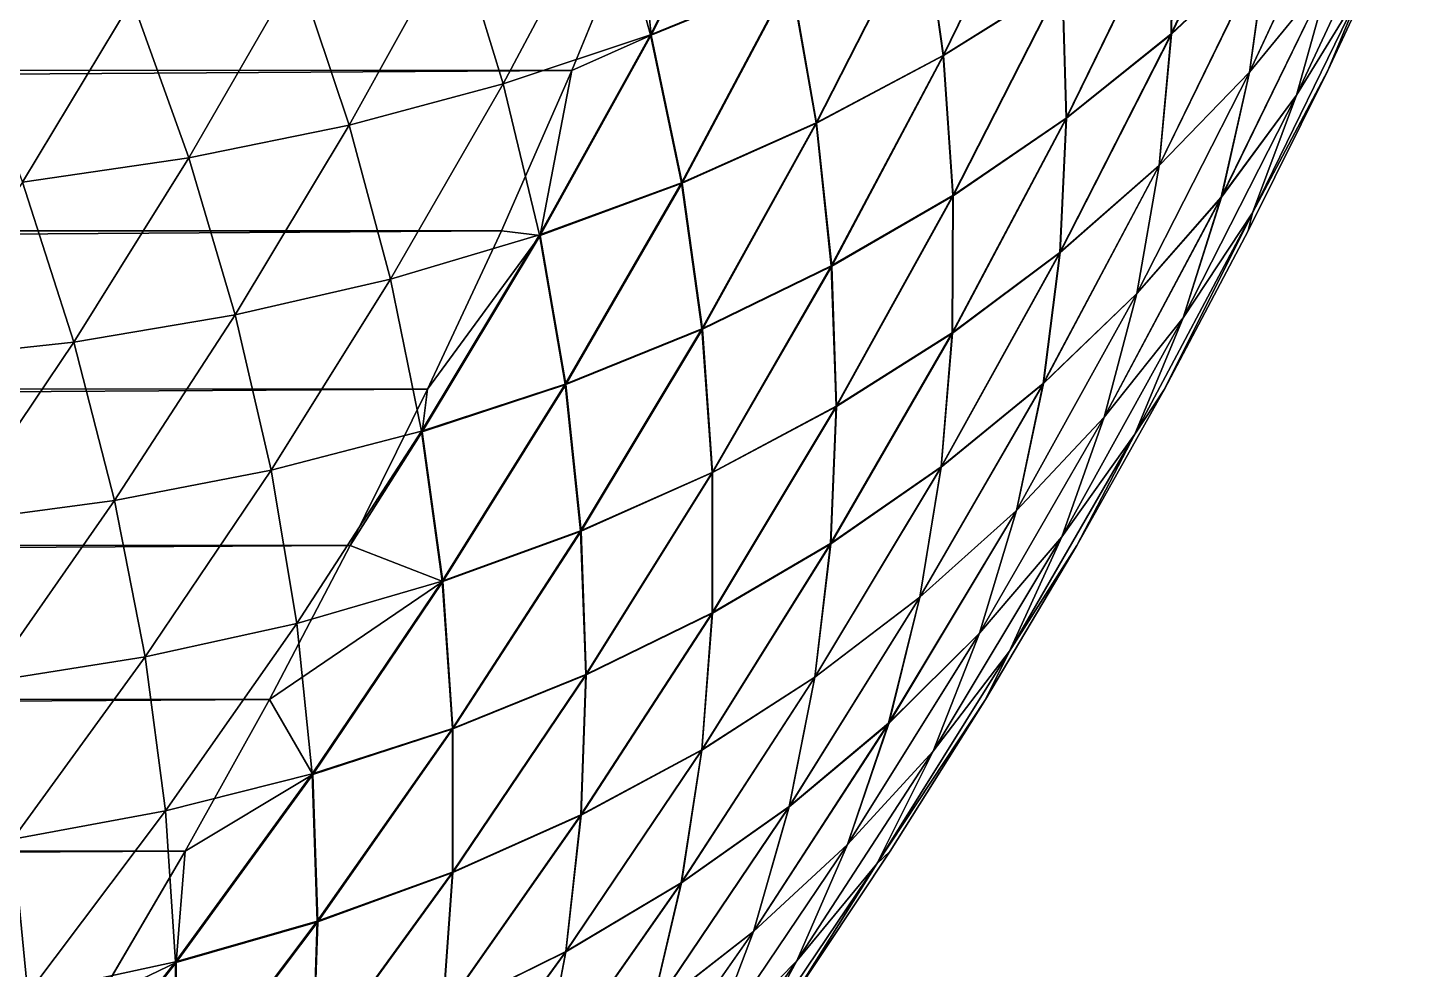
# Model space of a CAD drawing. Header units: millimetres. Extents: x -3250 to 5350, y -3250 to 3250.
# Drawn here: x 5125.9 to 5279.2, y -447.2 to -342.3 of the extents above; entities that cross this region are included whole.
import ezdxf

# ---------------------------------------------------------------- set-up
doc = ezdxf.new("R2010")
doc.units = ezdxf.units.MM
doc.header["$MEASUREMENT"] = 0
doc.layers.add('MESH_3D', color=2, linetype='CONTINUOUS')

msp = doc.modelspace()

# ---------------------------------------------------------------- linework, layer by layer
at = {"layer": 'MESH_3D'}
for points in [[(5264.87, -318.28, 25666.33), (5253.32, -343.03, 25666.33), (5264.03, -332.96, 25638.92)], [(5253.51, -328.05, 25693.54), (5253.32, -343.03, 25666.33), (5264.87, -318.28, 25666.33)], [(5264.89, -318.29, 5833.79), (5253.35, -343.04, 5833.79), (5253.54, -328.07, 5806.6)], [(5264.05, -332.97, 5861.18), (5253.35, -343.04, 5833.79), (5264.89, -318.29, 5833.79)], [(5190.67, -326.44, 25850.7), (5195.29, -343.11, 25825.39), (5206.87, -320.38, 25825.39)], [(5206.96, -320.42, 5674.84), (5195.38, -343.15, 5674.84), (5193.97, -329.03, 5657.89)], [(5206.87, -320.38, 25825.39), (5195.29, -343.11, 25825.39), (5210.9, -336.75, 25799.69)], [(5210.98, -336.78, 5700.52), (5195.38, -343.15, 5674.84), (5206.96, -320.42, 5674.84)], [(5225.67, -329.55, 25773.62), (5227.92, -345.42, 25747.21), (5239.56, -321.55, 25747.21)], [(5239.61, -321.57, 5752.96), (5227.97, -345.44, 5752.96), (5225.74, -329.58, 5726.58)], [(5239.56, -321.55, 25747.21), (5227.92, -345.42, 25747.21), (5241.18, -337.11, 25720.51)], [(5241.22, -337.13, 5779.65), (5227.97, -345.44, 5752.96), (5239.61, -321.57, 5752.96)], [(5273.72, -322.22, 25611.34), (5262.04, -347.28, 25611.34), (5271.07, -336.24, 25583.62)], [(5264.03, -332.96, 25638.92), (5262.04, -347.28, 25611.34), (5273.72, -322.22, 25611.34)], [(5273.73, -322.23, 5888.74), (5262.05, -347.29, 5888.74), (5264.05, -332.97, 5861.18)], [(5271.08, -336.25, 5916.44), (5262.05, -347.29, 5888.74), (5273.73, -322.23, 5888.74)], [(5279.06, -324.6, 25555.81), (5267.28, -349.84, 25555.81), (5274.6, -337.89, 25527.92)], [(5271.07, -336.24, 25583.62), (5267.28, -349.84, 25555.81), (5279.06, -324.6, 25555.81)], [(5279.06, -324.6, 5944.24), (5267.29, -349.84, 5944.24), (5271.08, -336.25, 5916.44)], [(5274.61, -337.89, 5972.1), (5267.29, -349.84, 5944.24), (5279.06, -324.6, 5944.24)], [(5173.68, -331.62, 25875.58), (5178.88, -348.6, 25850.7), (5190.67, -326.44, 25850.7)], [(5190.67, -326.44, 25850.7), (5178.88, -348.6, 25850.7), (5195.29, -343.11, 25825.39)], [(2637.09, -345.78, 861.55), (2644.47, -327.77, 857.62), (5193.97, -329.03, 5657.89)], [(5241.18, -337.11, 25720.51), (5241.63, -352.4, 25693.54), (5253.51, -328.05, 25693.54)], [(5253.54, -328.07, 5806.6), (5241.66, -352.42, 5806.6), (5241.22, -337.13, 5779.65)], [(5253.51, -328.05, 25693.54), (5241.63, -352.4, 25693.54), (5253.32, -343.03, 25666.33)], [(5253.35, -343.04, 5833.79), (5241.66, -352.42, 5806.6), (5253.54, -328.07, 5806.6)], [(2637.09, -345.78, 861.55), (5193.97, -329.03, 5657.89), (5186.53, -347.11, 5661.84)], [(5195.38, -343.15, 5674.84), (5186.53, -347.11, 5661.84), (5193.97, -329.03, 5657.89)], [(5210.9, -336.75, 25799.69), (5213.76, -352.93, 25773.62), (5225.67, -329.55, 25773.62)], [(5225.74, -329.58, 5726.58), (5213.82, -352.96, 5726.58), (5210.98, -336.78, 5700.52)], [(5225.67, -329.55, 25773.62), (5213.76, -352.93, 25773.62), (5227.92, -345.42, 25747.21)], [(5227.97, -345.44, 5752.96), (5213.82, -352.96, 5726.58), (5225.74, -329.58, 5726.58)], [(5274.6, -337.89, 25527.92), (5270.78, -347.11, 25500), (5279.2, -329.03, 25500)], [(5270.78, -347.11, 25500), (5270.78, -347.11, 6000), (5279.2, -329.03, 6000)], [(5279.2, -329.03, 25500), (5270.78, -347.11, 25500), (5279.2, -329.03, 6000)], [(5274.61, -337.89, 5972.1), (5279.2, -329.03, 6000), (5270.78, -347.11, 6000)], [(5155.95, -335.89, 25900), (5161.72, -353.18, 25875.58), (5173.68, -331.62, 25875.58)], [(5173.68, -331.62, 25875.58), (5161.72, -353.18, 25875.58), (5178.88, -348.6, 25850.7)], [(5264.03, -332.96, 25638.92), (5251.98, -357.67, 25638.92), (5262.04, -347.28, 25611.34)], [(5253.32, -343.03, 25666.33), (5251.98, -357.67, 25638.92), (5264.03, -332.96, 25638.92)], [(5264.05, -332.97, 5861.18), (5251.99, -357.68, 5861.18), (5253.35, -343.04, 5833.79)], [(5262.05, -347.29, 5888.74), (5251.99, -357.68, 5861.18), (5264.05, -332.97, 5861.18)], [(5137.54, -339.22, 25923.94), (5143.86, -356.83, 25900), (5155.95, -335.89, 25900)], [(5155.95, -335.89, 25900), (5143.86, -356.83, 25900), (5161.72, -353.18, 25875.58)], [(5195.29, -343.11, 25825.39), (5198.75, -359.61, 25799.69), (5210.9, -336.75, 25799.69)], [(5210.98, -336.78, 5700.52), (5198.82, -359.65, 5700.52), (5195.38, -343.15, 5674.84)], [(5210.9, -336.75, 25799.69), (5198.75, -359.61, 25799.69), (5213.76, -352.93, 25773.62)], [(5213.82, -352.96, 5726.58), (5198.82, -359.65, 5700.52), (5210.98, -336.78, 5700.52)], [(5227.92, -345.42, 25747.21), (5228.99, -361.03, 25720.51), (5241.18, -337.11, 25720.51)], [(5241.22, -337.13, 5779.65), (5229.03, -361.05, 5779.65), (5227.97, -345.44, 5752.96)], [(5241.18, -337.11, 25720.51), (5228.99, -361.03, 25720.51), (5241.63, -352.4, 25693.54)], [(5241.66, -352.42, 5806.6), (5229.03, -361.05, 5779.65), (5241.22, -337.13, 5779.65)], [(5271.07, -336.24, 25583.62), (5258.9, -361.2, 25583.62), (5267.28, -349.84, 25555.81)], [(5262.04, -347.28, 25611.34), (5258.9, -361.2, 25583.62), (5271.07, -336.24, 25583.62)], [(5271.08, -336.25, 5916.44), (5258.91, -361.21, 5916.44), (5262.05, -347.29, 5888.74)], [(5267.29, -349.84, 5944.24), (5258.91, -361.21, 5916.44), (5271.08, -336.25, 5916.44)], [(5274.6, -337.89, 25527.92), (5262.37, -362.97, 25527.92), (5270.78, -347.11, 25500)], [(5267.28, -349.84, 25555.81), (5262.37, -362.97, 25527.92), (5274.6, -337.89, 25527.92)], [(5274.61, -337.89, 5972.1), (5262.37, -362.97, 5972.1), (5267.29, -349.84, 5944.24)], [(5274.61, -337.89, 5972.1), (5270.78, -347.11, 6000), (5262.37, -362.97, 5972.1)], [(5118.5, -341.59, 25947.35), (5125.35, -359.52, 25923.94), (5137.54, -339.22, 25923.94)], [(5137.54, -339.22, 25923.94), (5125.35, -359.52, 25923.94), (5143.86, -356.83, 25900)], [(5178.88, -348.6, 25850.7), (5182.92, -365.42, 25825.39), (5195.29, -343.11, 25825.39)], [(5195.29, -343.11, 25825.39), (5182.92, -365.42, 25825.39), (5198.75, -359.61, 25799.69)], [(5195.38, -343.15, 5674.84), (5183.01, -365.47, 5674.84), (5186.53, -347.11, 5661.84)], [(5198.82, -359.65, 5700.52), (5183.01, -365.47, 5674.84), (5195.38, -343.15, 5674.84)], [(5253.32, -343.03, 25666.33), (5240.92, -367.37, 25666.33), (5251.98, -357.67, 25638.92)], [(5241.63, -352.4, 25693.54), (5240.92, -367.37, 25666.33), (5253.32, -343.03, 25666.33)], [(5253.35, -343.04, 5833.79), (5240.94, -367.38, 5833.79), (5241.66, -352.42, 5806.6)], [(5251.99, -357.68, 5861.18), (5240.94, -367.38, 5833.79), (5253.35, -343.04, 5833.79)], [(2629.31, -363.59, 865.68), (2637.09, -345.78, 861.55), (5186.53, -347.11, 5661.84)], [(5213.76, -352.93, 25773.62), (5215.45, -368.87, 25747.21), (5227.92, -345.42, 25747.21)], [(5227.97, -345.44, 5752.96), (5215.5, -368.89, 5752.96), (5213.82, -352.96, 5726.58)], [(5227.92, -345.42, 25747.21), (5215.45, -368.87, 25747.21), (5228.99, -361.03, 25720.51)], [(5229.03, -361.05, 5779.65), (5215.5, -368.89, 5752.96), (5227.97, -345.44, 5752.96)], [(2629.31, -363.59, 865.68), (5186.53, -347.11, 5661.84), (5178.69, -364.97, 5666.01)], [(5183.01, -365.47, 5674.84), (5178.69, -364.97, 5666.01), (5186.53, -347.11, 5661.84)], [(5262.04, -347.28, 25611.34), (5249.48, -371.92, 25611.34), (5258.9, -361.2, 25583.62)], [(5251.98, -357.67, 25638.92), (5249.48, -371.92, 25611.34), (5262.04, -347.28, 25611.34)], [(5262.05, -347.29, 5888.74), (5249.49, -371.93, 5888.74), (5251.99, -357.68, 5861.18)], [(5258.91, -361.21, 5916.44), (5249.49, -371.93, 5888.74), (5262.05, -347.29, 5888.74)], [(5262.37, -362.97, 25527.92), (5261.9, -364.97, 25500), (5270.78, -347.11, 25500)], [(5270.78, -347.11, 25500), (5261.9, -364.97, 6000), (5270.78, -347.11, 6000)], [(5270.78, -347.11, 25500), (5261.9, -364.97, 25500), (5261.9, -364.97, 6000)], [(5262.37, -362.97, 5972.1), (5270.78, -347.11, 6000), (5261.9, -364.97, 6000)], [(5161.72, -353.18, 25875.58), (5166.33, -370.33, 25850.7), (5178.88, -348.6, 25850.7)], [(5178.88, -348.6, 25850.7), (5166.33, -370.33, 25850.7), (5182.92, -365.42, 25825.39)], [(5267.28, -349.84, 25555.81), (5254.64, -374.66, 25555.81), (5262.37, -362.97, 25527.92)], [(5258.9, -361.2, 25583.62), (5254.64, -374.66, 25555.81), (5267.28, -349.84, 25555.81)], [(5267.29, -349.84, 5944.24), (5254.64, -374.66, 5944.24), (5258.91, -361.21, 5916.44)], [(5262.37, -362.97, 5972.1), (5254.64, -374.66, 5944.24), (5267.29, -349.84, 5944.24)], [(5241.63, -352.4, 25693.54), (5228.91, -376.33, 25693.54), (5240.92, -367.37, 25666.33)], [(5228.99, -361.03, 25720.51), (5228.91, -376.33, 25693.54), (5241.63, -352.4, 25693.54)], [(5241.66, -352.42, 5806.6), (5228.94, -376.34, 5806.6), (5229.03, -361.05, 5779.65)], [(5240.94, -367.38, 5833.79), (5228.94, -376.34, 5806.6), (5241.66, -352.42, 5806.6)], [(5143.86, -356.83, 25900), (5149.03, -374.31, 25875.58), (5161.72, -353.18, 25875.58)], [(5161.72, -353.18, 25875.58), (5149.03, -374.31, 25875.58), (5166.33, -370.33, 25850.7)], [(5198.75, -359.61, 25799.69), (5201.04, -375.88, 25773.62), (5213.76, -352.93, 25773.62)], [(5213.82, -352.96, 5726.58), (5201.1, -375.91, 5726.58), (5198.82, -359.65, 5700.52)], [(5213.76, -352.93, 25773.62), (5201.04, -375.88, 25773.62), (5215.45, -368.87, 25747.21)], [(5215.5, -368.89, 5752.96), (5201.1, -375.91, 5726.58), (5213.82, -352.96, 5726.58)], [(5125.35, -359.52, 25923.94), (5131.05, -377.34, 25900), (5143.86, -356.83, 25900)], [(5143.86, -356.83, 25900), (5131.05, -377.34, 25900), (5149.03, -374.31, 25875.58)], [(5251.98, -357.67, 25638.92), (5239.07, -381.96, 25638.92), (5249.48, -371.92, 25611.34)], [(5240.92, -367.37, 25666.33), (5239.07, -381.96, 25638.92), (5251.98, -357.67, 25638.92)], [(5251.99, -357.68, 5861.18), (5239.08, -381.96, 5861.18), (5240.94, -367.38, 5833.79)], [(5249.49, -371.93, 5888.74), (5239.08, -381.96, 5861.18), (5251.99, -357.68, 5861.18)], [(5125.35, -359.52, 25923.94), (5112.45, -379.38, 25923.94), (5131.05, -377.34, 25900)], [(5182.92, -365.42, 25825.39), (5185.8, -382.03, 25799.69), (5198.75, -359.61, 25799.69)], [(5198.82, -359.65, 5700.52), (5185.87, -382.07, 5700.52), (5183.01, -365.47, 5674.84)], [(5198.75, -359.61, 25799.69), (5185.8, -382.03, 25799.69), (5201.04, -375.88, 25773.62)], [(5201.1, -375.91, 5726.58), (5185.87, -382.07, 5700.52), (5198.82, -359.65, 5700.52)], [(5215.45, -368.87, 25747.21), (5215.98, -384.5, 25720.51), (5228.99, -361.03, 25720.51)], [(5229.03, -361.05, 5779.65), (5216.02, -384.53, 5779.65), (5215.5, -368.89, 5752.96)], [(5228.99, -361.03, 25720.51), (5215.98, -384.5, 25720.51), (5228.91, -376.33, 25693.54)], [(5228.94, -376.34, 5806.6), (5216.02, -384.53, 5779.65), (5229.03, -361.05, 5779.65)], [(5258.9, -361.2, 25583.62), (5245.86, -385.72, 25583.62), (5254.64, -374.66, 25555.81)], [(5249.48, -371.92, 25611.34), (5245.86, -385.72, 25583.62), (5258.9, -361.2, 25583.62)], [(5258.91, -361.21, 5916.44), (5245.87, -385.73, 5916.44), (5249.49, -371.93, 5888.74)], [(5254.64, -374.66, 5944.24), (5245.87, -385.73, 5916.44), (5258.91, -361.21, 5916.44)], [(5262.37, -362.97, 25527.92), (5249.27, -387.61, 25527.92), (5252.58, -382.6, 25500)], [(5254.64, -374.66, 25555.81), (5249.27, -387.61, 25527.92), (5262.37, -362.97, 25527.92)], [(5262.37, -362.97, 5972.1), (5252.58, -382.6, 6000), (5249.27, -387.61, 5972.1)], [(5262.37, -362.97, 5972.1), (5249.27, -387.61, 5972.1), (5254.64, -374.66, 5944.24)], [(5262.37, -362.97, 25527.92), (5252.58, -382.6, 25500), (5261.9, -364.97, 25500)], [(5262.37, -362.97, 5972.1), (5261.9, -364.97, 6000), (5252.58, -382.6, 6000)], [(2621.14, -381.17, 870.02), (2629.31, -363.59, 865.68), (5178.69, -364.97, 5666.01)], [(2621.14, -381.17, 870.02), (5178.69, -364.97, 5666.01), (5170.46, -382.6, 5670.38)], [(5166.33, -370.33, 25850.7), (5169.78, -387.28, 25825.39), (5182.92, -365.42, 25825.39)], [(5182.92, -365.42, 25825.39), (5169.78, -387.28, 25825.39), (5185.8, -382.03, 25799.69)], [(5183.01, -365.47, 5674.84), (5169.87, -387.34, 5674.84), (5170.46, -382.6, 5670.38)], [(5185.87, -382.07, 5700.52), (5169.87, -387.34, 5674.84), (5183.01, -365.47, 5674.84)], [(5183.01, -365.47, 5674.84), (5170.46, -382.6, 5670.38), (5178.69, -364.97, 5666.01)], [(5252.58, -382.6, 25500), (5252.58, -382.6, 6000), (5261.9, -364.97, 6000)], [(5261.9, -364.97, 25500), (5252.58, -382.6, 25500), (5261.9, -364.97, 6000)], [(5240.92, -367.37, 25666.33), (5227.68, -391.26, 25666.33), (5239.07, -381.96, 25638.92)], [(5228.91, -376.33, 25693.54), (5227.68, -391.26, 25666.33), (5240.92, -367.37, 25666.33)], [(5240.94, -367.38, 5833.79), (5227.7, -391.27, 5833.79), (5228.94, -376.34, 5806.6)], [(5239.08, -381.96, 5861.18), (5227.7, -391.27, 5833.79), (5240.94, -367.38, 5833.79)], [(5201.04, -375.88, 25773.62), (5202.17, -391.86, 25747.21), (5215.45, -368.87, 25747.21)], [(5215.5, -368.89, 5752.96), (5202.22, -391.89, 5752.96), (5201.1, -375.91, 5726.58)], [(5215.45, -368.87, 25747.21), (5202.17, -391.86, 25747.21), (5215.98, -384.5, 25720.51)], [(5216.02, -384.53, 5779.65), (5202.22, -391.89, 5752.96), (5215.5, -368.89, 5752.96)], [(5149.03, -374.31, 25875.58), (5153.03, -391.61, 25850.7), (5166.33, -370.33, 25850.7)], [(5166.33, -370.33, 25850.7), (5153.03, -391.61, 25850.7), (5169.78, -387.28, 25825.39)], [(5249.48, -371.92, 25611.34), (5236.08, -396.11, 25611.34), (5245.86, -385.72, 25583.62)], [(5239.07, -381.96, 25638.92), (5236.08, -396.11, 25611.34), (5249.48, -371.92, 25611.34)], [(5249.49, -371.93, 5888.74), (5236.09, -396.11, 5888.74), (5239.08, -381.96, 5861.18)], [(5245.87, -385.73, 5916.44), (5236.09, -396.11, 5888.74), (5249.49, -371.93, 5888.74)], [(5131.05, -377.34, 25900), (5135.6, -394.99, 25875.58), (5149.03, -374.31, 25875.58)], [(5149.03, -374.31, 25875.58), (5135.6, -394.99, 25875.58), (5153.03, -391.61, 25850.7)], [(5254.64, -374.66, 25555.81), (5241.13, -399.03, 25555.81), (5249.27, -387.61, 25527.92)], [(5245.86, -385.72, 25583.62), (5241.13, -399.03, 25555.81), (5254.64, -374.66, 25555.81)], [(5254.64, -374.66, 5944.24), (5241.14, -399.03, 5944.24), (5245.87, -385.73, 5916.44)], [(5249.27, -387.61, 5972.1), (5241.14, -399.03, 5944.24), (5254.64, -374.66, 5944.24)], [(5185.8, -382.03, 25799.69), (5187.52, -398.37, 25773.62), (5201.04, -375.88, 25773.62)], [(5201.1, -375.91, 5726.58), (5187.58, -398.41, 5726.58), (5185.87, -382.07, 5700.52)], [(5201.04, -375.88, 25773.62), (5187.52, -398.37, 25773.62), (5202.17, -391.86, 25747.21)], [(5202.22, -391.89, 5752.96), (5187.58, -398.41, 5726.58), (5201.1, -375.91, 5726.58)], [(5228.91, -376.33, 25693.54), (5215.36, -399.79, 25693.54), (5227.68, -391.26, 25666.33)], [(5215.98, -384.5, 25720.51), (5215.36, -399.79, 25693.54), (5228.91, -376.33, 25693.54)], [(5228.94, -376.34, 5806.6), (5215.39, -399.81, 5806.6), (5216.02, -384.53, 5779.65)], [(5227.7, -391.27, 5833.79), (5215.39, -399.81, 5806.6), (5228.94, -376.34, 5806.6)], [(5112.45, -379.38, 25923.94), (5117.53, -397.39, 25900), (5131.05, -377.34, 25900)], [(5131.05, -377.34, 25900), (5117.53, -397.39, 25900), (5135.6, -394.99, 25875.58)], [(2612.6, -398.52, 874.56), (2621.14, -381.17, 870.02), (5170.46, -382.6, 5670.38)], [(2612.6, -398.52, 874.56), (5170.46, -382.6, 5670.38), (5161.84, -400, 5674.96)], [(5169.87, -387.34, 5674.84), (5161.84, -400, 5674.96), (5170.46, -382.6, 5670.38)], [(5169.78, -387.28, 25825.39), (5172.08, -403.98, 25799.69), (5185.8, -382.03, 25799.69)], [(5185.87, -382.07, 5700.52), (5172.15, -404.03, 5700.52), (5169.87, -387.34, 5674.84)], [(5185.8, -382.03, 25799.69), (5172.08, -403.98, 25799.69), (5187.52, -398.37, 25773.62)], [(5187.58, -398.41, 5726.58), (5172.15, -404.03, 5700.52), (5185.87, -382.07, 5700.52)], [(5239.07, -381.96, 25638.92), (5225.32, -405.77, 25638.92), (5236.08, -396.11, 25611.34)], [(5227.68, -391.26, 25666.33), (5225.32, -405.77, 25638.92), (5239.07, -381.96, 25638.92)], [(5239.08, -381.96, 5861.18), (5225.33, -405.78, 5861.18), (5227.7, -391.27, 5833.79)], [(5236.09, -396.11, 5888.74), (5225.33, -405.78, 5861.18), (5239.08, -381.96, 5861.18)], [(5249.27, -387.61, 25527.92), (5242.82, -400, 25500), (5252.58, -382.6, 25500)], [(5252.58, -382.6, 25500), (5242.82, -400, 6000), (5252.58, -382.6, 6000)], [(5252.58, -382.6, 25500), (5242.82, -400, 25500), (5242.82, -400, 6000)], [(5249.27, -387.61, 5972.1), (5252.58, -382.6, 6000), (5242.82, -400, 6000)], [(5215.98, -384.5, 25720.51), (5202.16, -407.51, 25720.51), (5215.36, -399.79, 25693.54)], [(5202.17, -391.86, 25747.21), (5202.16, -407.51, 25720.51), (5215.98, -384.5, 25720.51)], [(5216.02, -384.53, 5779.65), (5202.2, -407.54, 5779.65), (5202.22, -391.89, 5752.96)], [(5215.39, -399.81, 5806.6), (5202.2, -407.54, 5779.65), (5216.02, -384.53, 5779.65)], [(5245.86, -385.72, 25583.62), (5231.98, -409.77, 25583.62), (5241.13, -399.03, 25555.81)], [(5236.08, -396.11, 25611.34), (5231.98, -409.77, 25583.62), (5245.86, -385.72, 25583.62)], [(5245.87, -385.73, 5916.44), (5231.98, -409.78, 5916.44), (5236.09, -396.11, 5888.74)], [(5241.14, -399.03, 5944.24), (5231.98, -409.78, 5916.44), (5245.87, -385.73, 5916.44)], [(5153.03, -391.61, 25850.7), (5155.89, -408.68, 25825.39), (5169.78, -387.28, 25825.39)], [(5169.78, -387.28, 25825.39), (5155.89, -408.68, 25825.39), (5172.08, -403.98, 25799.69)], [(5172.15, -404.03, 5700.52), (5161.84, -400, 5674.96), (5169.87, -387.34, 5674.84)], [(5249.27, -387.61, 25527.92), (5235.32, -411.78, 25527.92), (5242.82, -400, 25500)], [(5241.13, -399.03, 25555.81), (5235.32, -411.78, 25527.92), (5249.27, -387.61, 25527.92)], [(5249.27, -387.61, 5972.1), (5242.82, -400, 6000), (5235.32, -411.78, 5972.1)], [(5249.27, -387.61, 5972.1), (5235.32, -411.78, 5972.1), (5241.14, -399.03, 5944.24)], [(5135.6, -394.99, 25875.58), (5139, -412.42, 25850.7), (5153.03, -391.61, 25850.7)], [(5153.03, -391.61, 25850.7), (5139, -412.42, 25850.7), (5155.89, -408.68, 25825.39)], [(5187.52, -398.37, 25773.62), (5188.1, -414.39, 25747.21), (5202.17, -391.86, 25747.21)], [(5202.22, -391.89, 5752.96), (5188.15, -414.42, 5752.96), (5187.58, -398.41, 5726.58)], [(5202.17, -391.86, 25747.21), (5188.1, -414.39, 25747.21), (5202.16, -407.51, 25720.51)], [(5202.2, -407.54, 5779.65), (5188.15, -414.42, 5752.96), (5202.22, -391.89, 5752.96)], [(5227.68, -391.26, 25666.33), (5213.61, -414.67, 25666.33), (5225.32, -405.77, 25638.92)], [(5215.36, -399.79, 25693.54), (5213.61, -414.67, 25666.33), (5227.68, -391.26, 25666.33)], [(5227.7, -391.27, 5833.79), (5213.63, -414.68, 5833.79), (5215.39, -399.81, 5806.6)], [(5225.33, -405.78, 5861.18), (5213.63, -414.68, 5833.79), (5227.7, -391.27, 5833.79)], [(5117.53, -397.39, 25900), (5121.46, -415.19, 25875.58), (5135.6, -394.99, 25875.58)], [(5135.6, -394.99, 25875.58), (5121.46, -415.19, 25875.58), (5139, -412.42, 25850.7)], [(5236.08, -396.11, 25611.34), (5221.84, -419.81, 25611.34), (5231.98, -409.77, 25583.62)], [(5225.32, -405.77, 25638.92), (5221.84, -419.81, 25611.34), (5236.08, -396.11, 25611.34)], [(5236.09, -396.11, 5888.74), (5221.85, -419.82, 5888.74), (5225.33, -405.78, 5861.18)], [(5231.98, -409.78, 5916.44), (5221.85, -419.82, 5888.74), (5236.09, -396.11, 5888.74)], [(2603.67, -415.62, 879.3), (2612.6, -398.52, 874.56), (5161.84, -400, 5674.96)], [(5172.08, -403.98, 25799.69), (5173.23, -420.38, 25773.62), (5187.52, -398.37, 25773.62)], [(5187.58, -398.41, 5726.58), (5173.29, -420.41, 5726.58), (5172.15, -404.03, 5700.52)], [(5187.52, -398.37, 25773.62), (5173.23, -420.38, 25773.62), (5188.1, -414.39, 25747.21)], [(5188.15, -414.42, 5752.96), (5173.29, -420.41, 5726.58), (5187.58, -398.41, 5726.58)], [(2603.67, -415.62, 879.3), (5161.84, -400, 5674.96), (5152.84, -417.15, 5679.74)], [(5172.15, -404.03, 5700.52), (5152.84, -417.15, 5679.74), (5161.84, -400, 5674.96)], [(5215.36, -399.79, 25693.54), (5201.01, -422.77, 25693.54), (5213.61, -414.67, 25666.33)], [(5202.16, -407.51, 25720.51), (5201.01, -422.77, 25693.54), (5215.36, -399.79, 25693.54)], [(5215.39, -399.81, 5806.6), (5201.04, -422.79, 5806.6), (5202.2, -407.54, 5779.65)], [(5213.63, -414.68, 5833.79), (5201.04, -422.79, 5806.6), (5215.39, -399.81, 5806.6)], [(5241.13, -399.03, 25555.81), (5226.79, -422.9, 25555.81), (5235.32, -411.78, 25527.92)], [(5231.98, -409.77, 25583.62), (5226.79, -422.9, 25555.81), (5241.13, -399.03, 25555.81)], [(5241.14, -399.03, 5944.24), (5226.79, -422.9, 5944.24), (5231.98, -409.78, 5916.44)], [(5235.32, -411.78, 5972.1), (5226.79, -422.9, 5944.24), (5241.14, -399.03, 5944.24)], [(5235.32, -411.78, 25527.92), (5232.63, -417.15, 25500), (5242.82, -400, 25500)], [(5232.63, -417.15, 25500), (5232.63, -417.15, 6000), (5242.82, -400, 6000)], [(5242.82, -400, 25500), (5232.63, -417.15, 25500), (5242.82, -400, 6000)], [(5235.32, -411.78, 5972.1), (5242.82, -400, 6000), (5232.63, -417.15, 6000)], [(5172.15, -404.03, 5700.52), (5157.67, -425.5, 5700.52), (5152.84, -417.15, 5679.74)], [(5155.89, -408.68, 25825.39), (5157.6, -425.45, 25799.69), (5172.08, -403.98, 25799.69)], [(5172.08, -403.98, 25799.69), (5157.6, -425.45, 25799.69), (5173.23, -420.38, 25773.62)], [(5173.29, -420.41, 5726.58), (5157.67, -425.5, 5700.52), (5172.15, -404.03, 5700.52)], [(5225.32, -405.77, 25638.92), (5210.74, -429.09, 25638.92), (5221.84, -419.81, 25611.34)], [(5213.61, -414.67, 25666.33), (5210.74, -429.09, 25638.92), (5225.32, -405.77, 25638.92)], [(5225.33, -405.78, 5861.18), (5210.76, -429.1, 5861.18), (5213.63, -414.68, 5833.79)], [(5221.85, -419.82, 5888.74), (5210.76, -429.1, 5861.18), (5225.33, -405.78, 5861.18)], [(5202.16, -407.51, 25720.51), (5187.54, -430.02, 25720.51), (5201.01, -422.77, 25693.54)], [(5188.1, -414.39, 25747.21), (5187.54, -430.02, 25720.51), (5202.16, -407.51, 25720.51)], [(5202.2, -407.54, 5779.65), (5187.58, -430.05, 5779.65), (5188.15, -414.42, 5752.96)], [(5201.04, -422.79, 5806.6), (5187.58, -430.05, 5779.65), (5202.2, -407.54, 5779.65)], [(5139, -412.42, 25850.7), (5141.26, -429.57, 25825.39), (5155.89, -408.68, 25825.39)], [(5155.89, -408.68, 25825.39), (5141.26, -429.57, 25825.39), (5157.6, -425.45, 25799.69)], [(5231.98, -409.77, 25583.62), (5217.26, -433.32, 25583.62), (5226.79, -422.9, 25555.81)], [(5221.84, -419.81, 25611.34), (5217.26, -433.32, 25583.62), (5231.98, -409.77, 25583.62)], [(5231.98, -409.78, 5916.44), (5217.27, -433.33, 5916.44), (5221.85, -419.82, 5888.74)], [(5226.79, -422.9, 5944.24), (5217.27, -433.33, 5916.44), (5231.98, -409.78, 5916.44)], [(5235.32, -411.78, 25527.92), (5220.53, -435.45, 25527.92), (5232.63, -417.15, 25500)], [(5226.79, -422.9, 25555.81), (5220.53, -435.45, 25527.92), (5235.32, -411.78, 25527.92)], [(5235.32, -411.78, 5972.1), (5232.63, -417.15, 6000), (5220.53, -435.45, 5972.1)], [(5235.32, -411.78, 5972.1), (5220.53, -435.45, 5972.1), (5226.79, -422.9, 5944.24)], [(5121.46, -415.19, 25875.58), (5124.25, -432.73, 25850.7), (5139, -412.42, 25850.7)], [(5139, -412.42, 25850.7), (5124.25, -432.73, 25850.7), (5141.26, -429.57, 25825.39)], [(5173.23, -420.38, 25773.62), (5173.25, -436.4, 25747.21), (5188.1, -414.39, 25747.21)], [(5188.1, -414.39, 25747.21), (5173.25, -436.4, 25747.21), (5187.54, -430.02, 25720.51)], [(5188.15, -414.42, 5752.96), (5173.29, -436.44, 5752.96), (5173.29, -420.41, 5726.58)], [(5187.58, -430.05, 5779.65), (5173.29, -436.44, 5752.96), (5188.15, -414.42, 5752.96)], [(5213.61, -414.67, 25666.33), (5198.74, -437.58, 25666.33), (5210.74, -429.09, 25638.92)], [(5201.01, -422.77, 25693.54), (5198.74, -437.58, 25666.33), (5213.61, -414.67, 25666.33)], [(5213.63, -414.68, 5833.79), (5198.76, -437.59, 5833.79), (5201.04, -422.79, 5806.6)], [(5210.76, -429.1, 5861.18), (5198.76, -437.59, 5833.79), (5213.63, -414.68, 5833.79)], [(2594.37, -432.46, 884.24), (2603.67, -415.62, 879.3), (5152.84, -417.15, 5679.74)], [(2594.37, -432.46, 884.24), (5152.84, -417.15, 5679.74), (5143.47, -434.04, 5684.72)], [(5157.67, -425.5, 5700.52), (5143.47, -434.04, 5684.72), (5152.84, -417.15, 5679.74)], [(5220.53, -435.45, 25527.92), (5222.02, -434.04, 25500), (5232.63, -417.15, 25500)], [(5220.53, -435.45, 5972.1), (5232.63, -417.15, 6000), (5222.02, -434.04, 6000)], [(5232.63, -417.15, 25500), (5222.02, -434.04, 6000), (5232.63, -417.15, 6000)], [(5232.63, -417.15, 25500), (5222.02, -434.04, 25500), (5222.02, -434.04, 6000)], [(5221.84, -419.81, 25611.34), (5206.78, -443, 25611.34), (5217.26, -433.32, 25583.62)], [(5210.74, -429.09, 25638.92), (5206.78, -443, 25611.34), (5221.84, -419.81, 25611.34)], [(5221.85, -419.82, 5888.74), (5206.78, -443.01, 5888.74), (5210.76, -429.1, 5861.18)], [(5217.27, -433.33, 5916.44), (5206.78, -443.01, 5888.74), (5221.85, -419.82, 5888.74)], [(5157.6, -425.45, 25799.69), (5158.18, -441.87, 25773.62), (5173.23, -420.38, 25773.62)], [(5173.29, -420.41, 5726.58), (5158.24, -441.91, 5726.58), (5157.67, -425.5, 5700.52)], [(5173.23, -420.38, 25773.62), (5158.18, -441.87, 25773.62), (5173.25, -436.4, 25747.21)], [(5173.29, -436.44, 5752.96), (5158.24, -441.91, 5726.58), (5173.29, -420.41, 5726.58)], [(5201.01, -422.77, 25693.54), (5185.86, -445.23, 25693.54), (5198.74, -437.58, 25666.33)], [(5187.54, -430.02, 25720.51), (5185.86, -445.23, 25693.54), (5201.01, -422.77, 25693.54)], [(5201.04, -422.79, 5806.6), (5185.88, -445.25, 5806.6), (5187.58, -430.05, 5779.65)], [(5198.76, -437.59, 5833.79), (5185.88, -445.25, 5806.6), (5201.04, -422.79, 5806.6)], [(5226.79, -422.9, 25555.81), (5211.61, -446.26, 25555.81), (5220.53, -435.45, 25527.92)], [(5217.26, -433.32, 25583.62), (5211.61, -446.26, 25555.81), (5226.79, -422.9, 25555.81)], [(5226.79, -422.9, 5944.24), (5211.62, -446.27, 5944.24), (5217.27, -433.33, 5916.44)], [(5220.53, -435.45, 5972.1), (5211.62, -446.27, 5944.24), (5226.79, -422.9, 5944.24)], [(5141.26, -429.57, 25825.39), (5142.39, -446.39, 25799.69), (5157.6, -425.45, 25799.69)], [(5157.6, -425.45, 25799.69), (5142.39, -446.39, 25799.69), (5158.18, -441.87, 25773.62)], [(5157.67, -425.5, 5700.52), (5142.45, -446.45, 5700.52), (5143.47, -434.04, 5684.72)], [(5158.24, -441.91, 5726.58), (5142.45, -446.45, 5700.52), (5157.67, -425.5, 5700.52)], [(5210.74, -429.09, 25638.92), (5195.37, -451.89, 25638.92), (5206.78, -443, 25611.34)], [(5198.74, -437.58, 25666.33), (5195.37, -451.89, 25638.92), (5210.74, -429.09, 25638.92)], [(5210.76, -429.1, 5861.18), (5195.38, -451.9, 5861.18), (5198.76, -437.59, 5833.79)], [(5206.78, -443.01, 5888.74), (5195.38, -451.9, 5861.18), (5210.76, -429.1, 5861.18)], [(5124.25, -432.73, 25850.7), (5125.91, -449.95, 25825.39), (5141.26, -429.57, 25825.39)], [(5141.26, -429.57, 25825.39), (5125.91, -449.95, 25825.39), (5142.39, -446.39, 25799.69)], [(5187.54, -430.02, 25720.51), (5172.14, -452.01, 25720.51), (5185.86, -445.23, 25693.54)], [(5173.25, -436.4, 25747.21), (5172.14, -452.01, 25720.51), (5187.54, -430.02, 25720.51)], [(5187.58, -430.05, 5779.65), (5172.18, -452.04, 5779.65), (5173.29, -436.44, 5752.96)], [(5185.88, -445.25, 5806.6), (5172.18, -452.04, 5779.65), (5187.58, -430.05, 5779.65)], [(2584.7, -449.04, 889.38), (2594.37, -432.46, 884.24), (5143.47, -434.04, 5684.72)], [(5124.25, -432.73, 25850.7), (5108.8, -452.5, 25850.7), (5125.91, -449.95, 25825.39)], [(5217.26, -433.32, 25583.62), (5201.73, -456.35, 25583.62), (5211.61, -446.26, 25555.81)], [(5206.78, -443, 25611.34), (5201.73, -456.35, 25583.62), (5217.26, -433.32, 25583.62)], [(5217.27, -433.33, 5916.44), (5201.74, -456.35, 5916.44), (5206.78, -443.01, 5888.74)], [(5211.62, -446.27, 5944.24), (5201.74, -456.35, 5916.44), (5217.27, -433.33, 5916.44)], [(2584.7, -449.04, 889.38), (5143.47, -434.04, 5684.72), (5133.73, -450.66, 5689.89)], [(5142.45, -446.45, 5700.52), (5133.73, -450.66, 5689.89), (5143.47, -434.04, 5684.72)], [(5220.53, -435.45, 25527.92), (5210.99, -450.66, 25500), (5222.02, -434.04, 25500)], [(5222.02, -434.04, 25500), (5210.99, -450.66, 6000), (5222.02, -434.04, 6000)], [(5222.02, -434.04, 25500), (5210.99, -450.66, 25500), (5210.99, -450.66, 6000)], [(5220.53, -435.45, 5972.1), (5222.02, -434.04, 6000), (5210.99, -450.66, 6000)], [(5173.25, -436.4, 25747.21), (5157.64, -457.89, 25747.21), (5172.14, -452.01, 25720.51)], [(5158.18, -441.87, 25773.62), (5157.64, -457.89, 25747.21), (5173.25, -436.4, 25747.21)], [(5173.29, -436.44, 5752.96), (5157.68, -457.92, 5752.96), (5158.24, -441.91, 5726.58)], [(5172.18, -452.04, 5779.65), (5157.68, -457.92, 5752.96), (5173.29, -436.44, 5752.96)], [(5220.53, -435.45, 25527.92), (5204.92, -458.58, 25527.92), (5210.99, -450.66, 25500)], [(5211.61, -446.26, 25555.81), (5204.92, -458.58, 25527.92), (5220.53, -435.45, 25527.92)], [(5220.53, -435.45, 5972.1), (5204.92, -458.58, 5972.1), (5211.62, -446.27, 5944.24)], [(5220.53, -435.45, 5972.1), (5210.99, -450.66, 6000), (5204.92, -458.58, 5972.1)], [(5198.74, -437.58, 25666.33), (5183.07, -459.95, 25666.33), (5195.37, -451.89, 25638.92)], [(5185.86, -445.23, 25693.54), (5183.07, -459.95, 25666.33), (5198.74, -437.58, 25666.33)], [(5198.76, -437.59, 5833.79), (5183.09, -459.97, 5833.79), (5185.88, -445.25, 5806.6)], [(5195.38, -451.9, 5861.18), (5183.09, -459.97, 5833.79), (5198.76, -437.59, 5833.79)], [(5158.18, -441.87, 25773.62), (5142.39, -462.83, 25773.62), (5157.64, -457.89, 25747.21)], [(5142.39, -446.39, 25799.69), (5142.39, -462.83, 25773.62), (5158.18, -441.87, 25773.62)], [(5158.24, -441.91, 5726.58), (5142.45, -462.87, 5726.58), (5142.45, -446.45, 5700.52)], [(5157.68, -457.92, 5752.96), (5142.45, -462.87, 5726.58), (5158.24, -441.91, 5726.58)], [(5206.78, -443, 25611.34), (5190.91, -465.65, 25611.34), (5201.73, -456.35, 25583.62)], [(5195.37, -451.89, 25638.92), (5190.91, -465.65, 25611.34), (5206.78, -443, 25611.34)], [(5206.78, -443.01, 5888.74), (5190.92, -465.66, 5888.74), (5195.38, -451.9, 5861.18)], [(5201.74, -456.35, 5916.44), (5190.92, -465.66, 5888.74), (5206.78, -443.01, 5888.74)], [(5185.86, -445.23, 25693.54), (5169.93, -467.15, 25693.54), (5183.07, -459.95, 25666.33)], [(5172.14, -452.01, 25720.51), (5169.93, -467.15, 25693.54), (5185.86, -445.23, 25693.54)], [(5185.88, -445.25, 5806.6), (5169.96, -467.17, 5806.6), (5172.18, -452.04, 5779.65)], [(5183.09, -459.97, 5833.79), (5169.96, -467.17, 5806.6), (5185.88, -445.25, 5806.6)], [(5125.91, -449.95, 25825.39), (5126.45, -466.8, 25799.69), (5142.39, -446.39, 25799.69)], [(5142.39, -446.39, 25799.69), (5126.45, -466.8, 25799.69), (5142.39, -462.83, 25773.62)], [(5142.45, -446.45, 5700.52), (5126.51, -466.85, 5700.52), (5133.73, -450.66, 5689.89)], [(5142.45, -462.87, 5726.58), (5126.51, -466.85, 5700.52), (5142.45, -446.45, 5700.52)], [(5211.61, -446.26, 25555.81), (5195.64, -469.08, 25555.81), (5204.92, -458.58, 25527.92)], [(5201.73, -456.35, 25583.62), (5195.64, -469.08, 25555.81), (5211.61, -446.26, 25555.81)], [(5211.62, -446.27, 5944.24), (5195.64, -469.08, 5944.24), (5201.74, -456.35, 5916.44)], [(5204.92, -458.58, 5972.1), (5195.64, -469.08, 5944.24), (5211.62, -446.27, 5944.24)]]:
    msp.add_3dface(points, dxfattribs=at)

doc.saveas('drawing.dxf')
